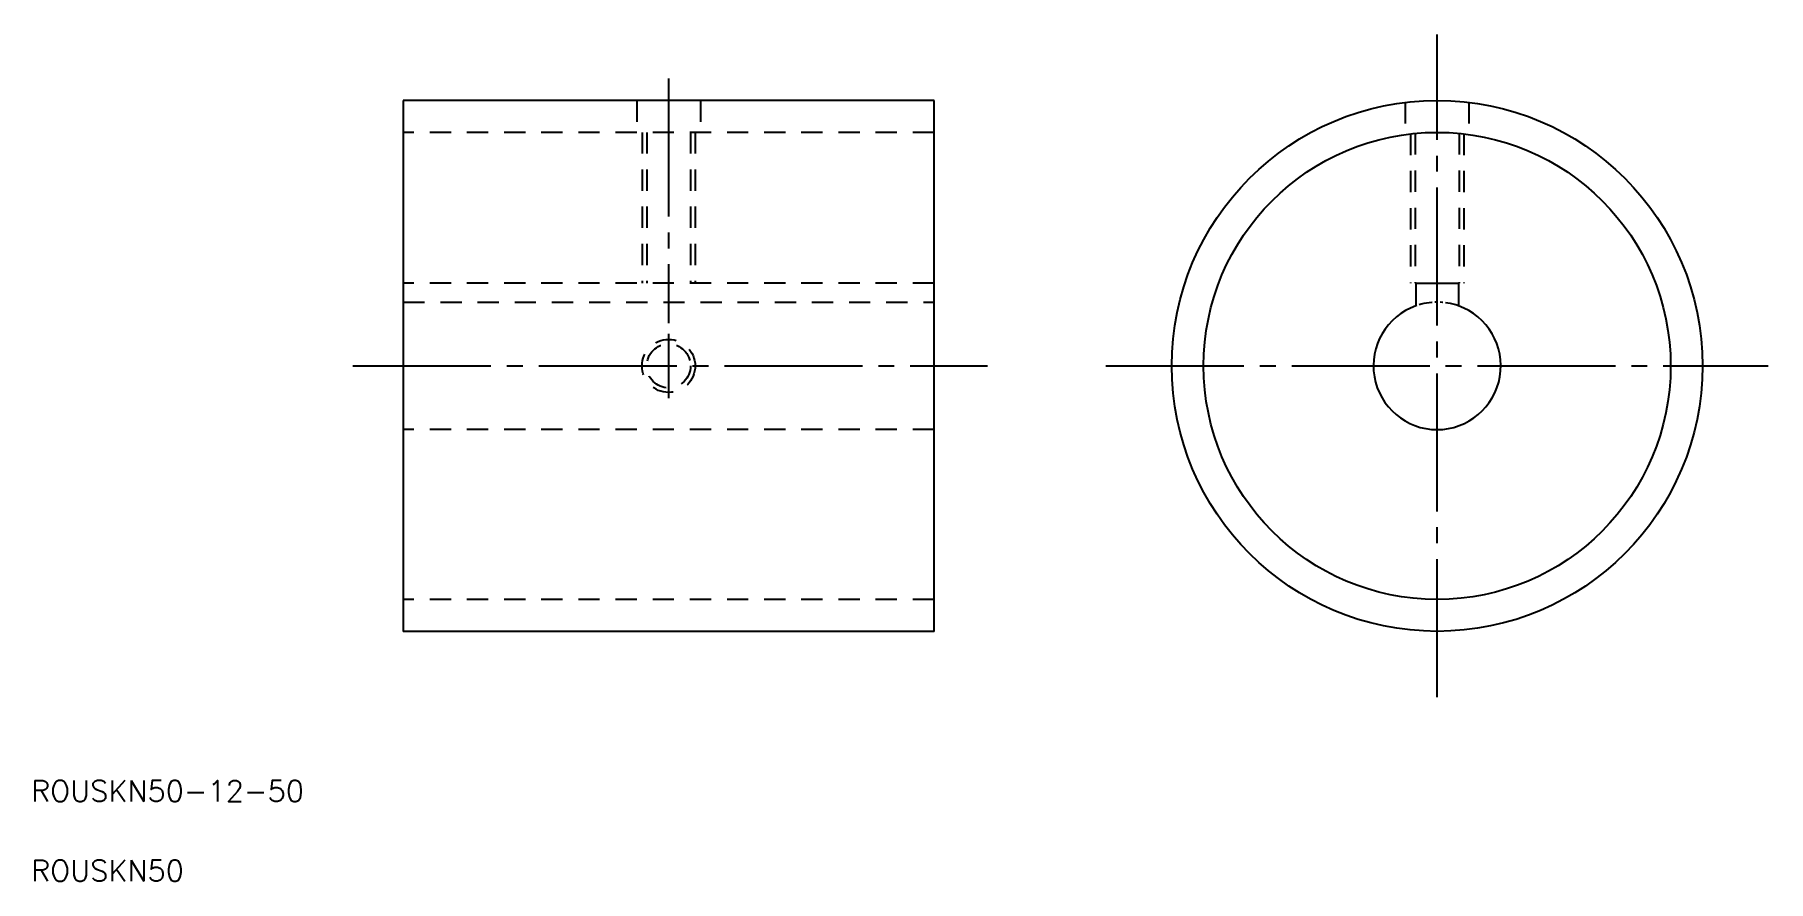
# Model space of a CAD drawing. Extents: x 69 to 232, y 135 to 215.
import ezdxf

# ---------------------------------------------------------------- set-up
doc = ezdxf.new("R2010")
doc.units = 0
for name, pattern in [('CENTER', [17.5, 13, -1.5, 1.5, -1.5]), ('DASHED', [3.5, 2, -1.5]), ('PHANTOM', [2.5, 1.25, -0.25, 0.25, -0.25, 0.25, -0.25])]:
    doc.linetypes.add(name, pattern=pattern)
doc.layers.get('0').update_dxf_attribs({"linetype": 'CONTINUOUS'})
doc.layers.add('CENTER', color=1, linetype='CENTER')
doc.styles.get("Standard").update_dxf_attribs({"font": 'txt.shx', "bigfont": '@extfont2.shx'})

msp = doc.modelspace()

# ---------------------------------------------------------------- linework, layer by layer
at = {"color": 7, "linetype": 'CONTINUOUS'}
for p, q in [((103.27, 208.71), (103.27, 158.71)), ((153.27, 208.71), (103.27, 208.71)), ((153.27, 158.71), (153.27, 208.71)), ((103.27, 192.46), (103.27, 192.46)), ((198.67, 191.51), (202.67, 191.51)), ((198.67, 191.51), (198.67, 189.36)), ((202.67, 191.51), (202.67, 189.36)), ((153.27, 158.71), (103.27, 158.71))]:
    msp.add_line(p, q, dxfattribs=at)
at = {"color": 3, "linetype": 'DASHED'}
for p, q in [((125.27, 208.71), (125.27, 205.71)), ((131.27, 208.71), (131.27, 205.71)), ((197.67, 208.53), (197.67, 205.5)), ((203.67, 208.53), (203.67, 205.5)), ((153.27, 205.71), (103.27, 205.71)), ((125.77, 205.71), (125.77, 191.51)), ((126.2, 205.71), (126.2, 191.51)), ((130.34, 205.71), (130.34, 191.51)), ((130.77, 205.71), (130.77, 191.51)), ((198.17, 205.57), (198.17, 191.51)), ((198.61, 205.61), (198.61, 191.51)), ((202.74, 205.61), (202.74, 191.51)), ((203.17, 205.57), (203.17, 191.51)), ((153.27, 191.51), (103.27, 191.51)), ((103.27, 189.71), (153.27, 189.71)), ((153.27, 177.71), (103.27, 177.71)), ((153.27, 161.71), (103.27, 161.71))]:
    msp.add_line(p, q, dxfattribs=at)
msp.add_line((103.27, 183.71), (103.27, 183.71))
at = {"color": 7, "linetype": 'CONTINUOUS'}
for radius in [25, 22]:
    msp.add_circle((200.67, 183.71), radius, dxfattribs=at)
at = {"color": 3, "linetype": 'DASHED'}
for radius in [2.5, 2.07]:
    msp.add_circle((128.27, 183.71), radius, dxfattribs=at)
at = {"color": 3, "linetype": 'PHANTOM'}
msp.add_arc((200.67, 183.71), 6, 70.5288, 109.4712, dxfattribs=at)
at = {"color": 7, "linetype": 'CONTINUOUS'}
msp.add_arc((200.67, 183.71), 6, 109.4712, 70.5288, dxfattribs=at)
at = {"layer": 'CENTER', "color": 1, "linetype": 'CENTER'}
for p, q in [((200.67, 152.51), (200.67, 214.91)), ((128.27, 210.78), (128.27, 187.73)), ((128.27, 186.73), (128.27, 180.68)), ((98.53, 183.71), (158.32, 183.71)), ((169.47, 183.71), (231.87, 183.71))]:
    msp.add_line(p, q, dxfattribs=at)

# ---------------------------------------------------------------- texts
at = {"color": 7, "linetype": 'CONTINUOUS'}
for s, p in [('ROUSKN50-12-50', (68.2, 142.67)), ('ROUSKN50', (68.2, 135.17))]:
    msp.add_text(s, height=2, dxfattribs=at).set_placement(p)

doc.saveas('drawing.dxf')
